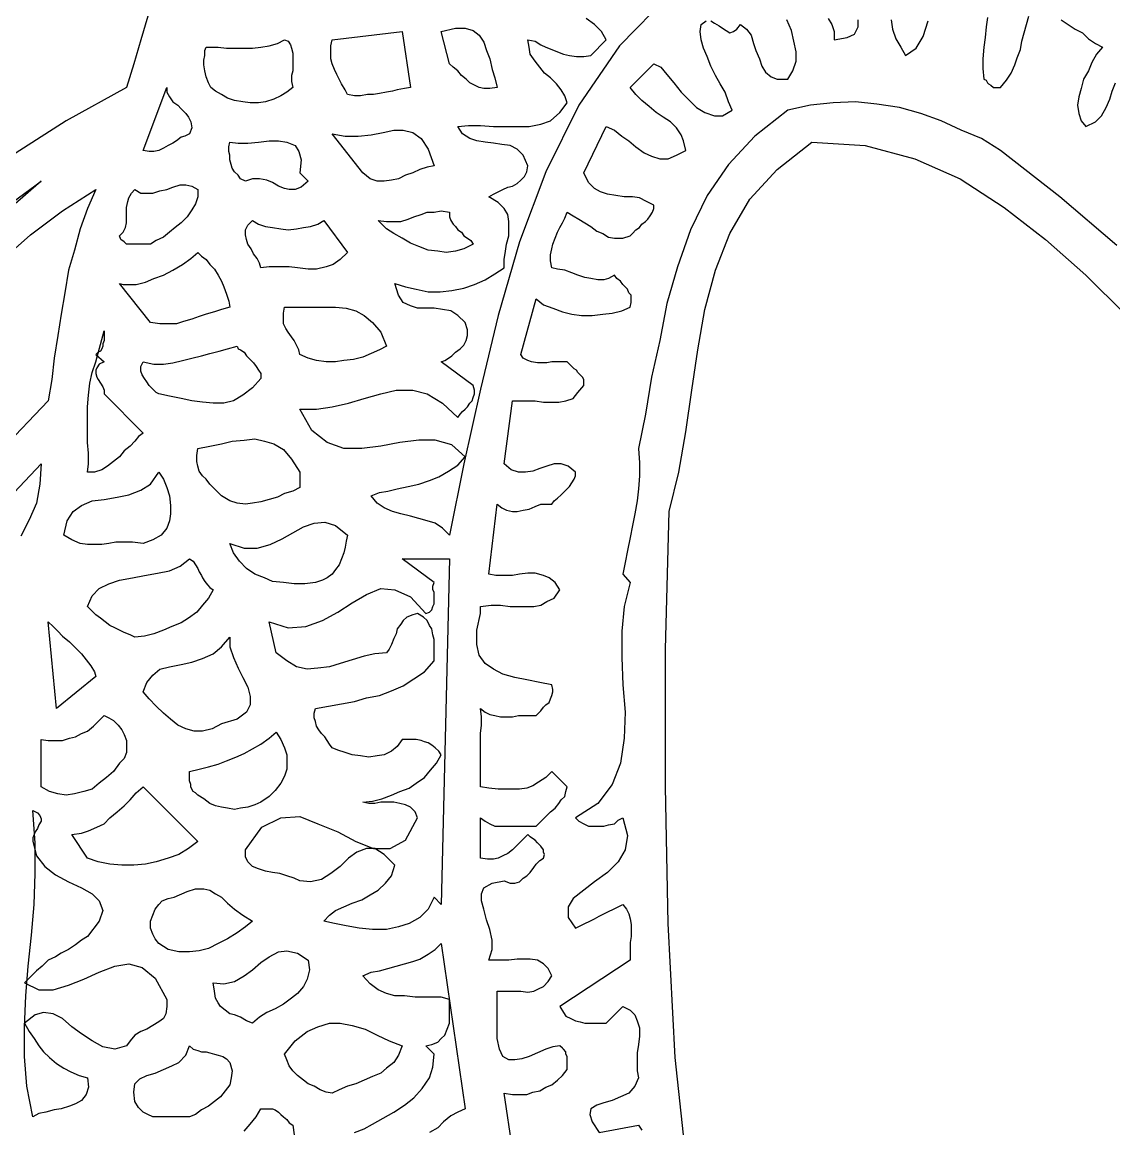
# Model space of a CAD drawing. Extents: x 0.04 to 7.22, y 0.03 to 7.73.
# Drawn here: x 1.421 to 2.341, y 2.877 to 3.809 of the extents above; entities that cross this region are included whole.
import ezdxf

# ---------------------------------------------------------------- set-up
doc = ezdxf.new("R2010")
doc.units = 0
doc.layers.add('1', color=7, linetype='Continuous')

msp = doc.modelspace()

# ---------------------------------------------------------------- linework, layer by layer
at = {"layer": '1'}
for points in [[(1.418, 3.85), (1.44, 3.867), (1.463, 3.883), (1.486, 3.898), (1.509, 3.911), (1.533, 3.924), (1.558, 3.936), (1.582, 3.947), (1.573, 3.928), (1.564, 3.91), (1.556, 3.891), (1.548, 3.872), (1.541, 3.853), (1.534, 3.834), (1.527, 3.814), (1.521, 3.794), (1.515, 3.774), (1.509, 3.754), (1.458, 3.726), (1.408, 3.694)], [(1.966, 3.832), (1.924, 3.789), (1.89, 3.739), (1.862, 3.683), (1.84, 3.624), (1.822, 3.562), (1.807, 3.5), (1.793, 3.437), (1.781, 3.377), (1.775, 3.383), (1.769, 3.387), (1.762, 3.389), (1.755, 3.391), (1.748, 3.393), (1.74, 3.395), (1.733, 3.397), (1.726, 3.4), (1.72, 3.404), (1.715, 3.41), (1.722, 3.413), (1.729, 3.414), (1.737, 3.416), (1.746, 3.418), (1.755, 3.42), (1.764, 3.423), (1.772, 3.426), (1.78, 3.431), (1.788, 3.436), (1.794, 3.443), (1.783, 3.453), (1.769, 3.457), (1.755, 3.457), (1.739, 3.455), (1.723, 3.452), (1.707, 3.45), (1.692, 3.45), (1.678, 3.455), (1.665, 3.465), (1.655, 3.483), (1.669, 3.483), (1.682, 3.485), (1.696, 3.488), (1.709, 3.492), (1.723, 3.496), (1.736, 3.499), (1.75, 3.499), (1.762, 3.496), (1.775, 3.488), (1.788, 3.476), (1.79, 3.479), (1.792, 3.481), (1.794, 3.483), (1.796, 3.485), (1.798, 3.488), (1.8, 3.49), (1.801, 3.493), (1.802, 3.496), (1.802, 3.499), (1.801, 3.503), (1.774, 3.523), (1.777, 3.524), (1.78, 3.526), (1.783, 3.528), (1.786, 3.531), (1.79, 3.534), (1.793, 3.537), (1.795, 3.541), (1.796, 3.545), (1.796, 3.55), (1.794, 3.556), (1.788, 3.562), (1.782, 3.566), (1.775, 3.567), (1.768, 3.568), (1.761, 3.568), (1.754, 3.568), (1.748, 3.57), (1.742, 3.573), (1.738, 3.579), (1.735, 3.589), (1.744, 3.586), (1.753, 3.584), (1.763, 3.582), (1.773, 3.582), (1.783, 3.583), (1.793, 3.585), (1.802, 3.588), (1.811, 3.592), (1.819, 3.597), (1.827, 3.602), (1.827, 3.609), (1.828, 3.616), (1.829, 3.622), (1.831, 3.629), (1.831, 3.635), (1.831, 3.641), (1.83, 3.647), (1.827, 3.652), (1.822, 3.657), (1.814, 3.662), (1.818, 3.664), (1.822, 3.666), (1.826, 3.668), (1.83, 3.67), (1.834, 3.671), (1.838, 3.673), (1.841, 3.676), (1.844, 3.679), (1.846, 3.683), (1.847, 3.688), (1.843, 3.697), (1.838, 3.702), (1.832, 3.705), (1.825, 3.706), (1.818, 3.707), (1.811, 3.708), (1.804, 3.709), (1.798, 3.711), (1.792, 3.715), (1.788, 3.721), (1.797, 3.722), (1.807, 3.722), (1.818, 3.721), (1.828, 3.721), (1.838, 3.721), (1.848, 3.721), (1.858, 3.723), (1.866, 3.726), (1.874, 3.733), (1.88, 3.741), (1.878, 3.747), (1.875, 3.752), (1.871, 3.757), (1.866, 3.762), (1.861, 3.766), (1.857, 3.771), (1.853, 3.776), (1.849, 3.782), (1.848, 3.788), (1.847, 3.794), (1.853, 3.793), (1.858, 3.79), (1.862, 3.788), (1.867, 3.786), (1.872, 3.784), (1.877, 3.782), (1.882, 3.781), (1.888, 3.78), (1.894, 3.78), (1.9, 3.781), (1.913, 3.794), (1.909, 3.801), (1.903, 3.807), (1.896, 3.812)], [(2.1, 3.812), (2.103, 3.807), (2.105, 3.801), (2.105, 3.794), (2.116, 3.796), (2.122, 3.799), (2.125, 3.805), (2.125, 3.811)], [(2.234, 3.813), (2.233, 3.805), (2.232, 3.796), (2.231, 3.788), (2.23, 3.778), (2.23, 3.77), (2.231, 3.761), (2.233, 3.76), (2.234, 3.758), (2.235, 3.757), (2.237, 3.756), (2.239, 3.754), (2.24, 3.754), (2.242, 3.754), (2.245, 3.754), (2.25, 3.76), (2.254, 3.766), (2.257, 3.773), (2.259, 3.779), (2.262, 3.786), (2.263, 3.793), (2.265, 3.8), (2.267, 3.807), (2.269, 3.814)], [(1.821, 3.754), (1.815, 3.753), (1.81, 3.753), (1.806, 3.754), (1.802, 3.756), (1.798, 3.758), (1.795, 3.761), (1.791, 3.764), (1.788, 3.768), (1.784, 3.771), (1.781, 3.774), (1.774, 3.801), (1.786, 3.804), (1.794, 3.804), (1.801, 3.802), (1.806, 3.798), (1.81, 3.792), (1.812, 3.785), (1.815, 3.778), (1.817, 3.769), (1.819, 3.762), (1.821, 3.754)], [(1.834, 2.86), (1.827, 2.907), (1.834, 2.906), (1.84, 2.906), (1.846, 2.906), (1.851, 2.908), (1.857, 2.909), (1.862, 2.912), (1.867, 2.914), (1.872, 2.918), (1.876, 2.922), (1.88, 2.927), (1.88, 2.93), (1.88, 2.932), (1.88, 2.935), (1.88, 2.938), (1.879, 2.94), (1.879, 2.942), (1.877, 2.944), (1.876, 2.945), (1.874, 2.947), (1.868, 2.946), (1.862, 2.944), (1.855, 2.941), (1.848, 2.938), (1.842, 2.936), (1.836, 2.935), (1.831, 2.935), (1.826, 2.938), (1.823, 2.944), (1.821, 2.953), (1.821, 2.993), (1.826, 2.993), (1.831, 2.993), (1.836, 2.993), (1.841, 2.993), (1.847, 2.992), (1.852, 2.993), (1.856, 2.995), (1.86, 2.997), (1.864, 3.001), (1.867, 3.006), (1.864, 3.012), (1.86, 3.016), (1.855, 3.019), (1.849, 3.02), (1.844, 3.02), (1.838, 3.02), (1.831, 3.019), (1.826, 3.019), (1.819, 3.019), (1.814, 3.019), (1.817, 3.028), (1.817, 3.036), (1.815, 3.045), (1.812, 3.053), (1.81, 3.062), (1.808, 3.069), (1.808, 3.075), (1.81, 3.08), (1.817, 3.084), (1.827, 3.086), (1.832, 3.084), (1.836, 3.084), (1.84, 3.085), (1.843, 3.088), (1.846, 3.09), (1.849, 3.093), (1.852, 3.097), (1.854, 3.1), (1.857, 3.103), (1.86, 3.105), (1.861, 3.108), (1.86, 3.11), (1.86, 3.112), (1.858, 3.115), (1.856, 3.117), (1.855, 3.118), (1.853, 3.12), (1.85, 3.122), (1.849, 3.123), (1.847, 3.125), (1.844, 3.122), (1.841, 3.119), (1.837, 3.115), (1.834, 3.112), (1.83, 3.109), (1.826, 3.107), (1.822, 3.105), (1.818, 3.104), (1.813, 3.104), (1.807, 3.105), (1.807, 3.139), (1.811, 3.136), (1.815, 3.134), (1.819, 3.132), (1.824, 3.132), (1.829, 3.132), (1.834, 3.132), (1.839, 3.132), (1.844, 3.132), (1.849, 3.132), (1.854, 3.132), (1.857, 3.135), (1.86, 3.138), (1.863, 3.141), (1.866, 3.144), (1.87, 3.147), (1.873, 3.151), (1.875, 3.154), (1.878, 3.157), (1.879, 3.161), (1.88, 3.165), (1.867, 3.178), (1.862, 3.173), (1.856, 3.169), (1.851, 3.166), (1.846, 3.164), (1.84, 3.163), (1.834, 3.163), (1.828, 3.163), (1.822, 3.163), (1.814, 3.164), (1.807, 3.165), (1.807, 3.17), (1.807, 3.176), (1.807, 3.182), (1.807, 3.188), (1.807, 3.195), (1.807, 3.203), (1.807, 3.21), (1.808, 3.217), (1.808, 3.224), (1.807, 3.231), (1.811, 3.228), (1.815, 3.226), (1.819, 3.225), (1.824, 3.224), (1.829, 3.224), (1.834, 3.224), (1.839, 3.225), (1.844, 3.225), (1.849, 3.225), (1.854, 3.225), (1.856, 3.227), (1.858, 3.229), (1.86, 3.232), (1.862, 3.234), (1.865, 3.236), (1.866, 3.239), (1.867, 3.242), (1.868, 3.245), (1.868, 3.247), (1.867, 3.251), (1.857, 3.253), (1.846, 3.255), (1.836, 3.257), (1.826, 3.26), (1.818, 3.264), (1.811, 3.269), (1.806, 3.276), (1.804, 3.285), (1.804, 3.297), (1.807, 3.311), (1.807, 3.317), (1.816, 3.318), (1.824, 3.318), (1.832, 3.317), (1.839, 3.317), (1.846, 3.317), (1.852, 3.317), (1.858, 3.318), (1.863, 3.321), (1.869, 3.324), (1.874, 3.331), (1.87, 3.337), (1.865, 3.341), (1.86, 3.343), (1.853, 3.345), (1.847, 3.345), (1.84, 3.344), (1.834, 3.343), (1.827, 3.343), (1.82, 3.343), (1.814, 3.344), (1.821, 3.403), (1.825, 3.4), (1.829, 3.398), (1.834, 3.397), (1.838, 3.397), (1.843, 3.398), (1.848, 3.399), (1.853, 3.401), (1.858, 3.403), (1.862, 3.403), (1.867, 3.403), (1.869, 3.406), (1.872, 3.408), (1.875, 3.411), (1.877, 3.413), (1.879, 3.415), (1.882, 3.418), (1.884, 3.421), (1.886, 3.424), (1.887, 3.427), (1.887, 3.43), (1.881, 3.435), (1.875, 3.437), (1.869, 3.437), (1.863, 3.435), (1.857, 3.433), (1.851, 3.431), (1.845, 3.43), (1.839, 3.43), (1.833, 3.432), (1.827, 3.437), (1.834, 3.49), (1.84, 3.49), (1.847, 3.49), (1.853, 3.49), (1.86, 3.489), (1.867, 3.489), (1.873, 3.489), (1.879, 3.49), (1.885, 3.492), (1.889, 3.497), (1.894, 3.503), (1.894, 3.506), (1.894, 3.508), (1.893, 3.51), (1.891, 3.512), (1.889, 3.514), (1.888, 3.516), (1.886, 3.517), (1.884, 3.519), (1.882, 3.521), (1.88, 3.523), (1.876, 3.523), (1.872, 3.523), (1.867, 3.523), (1.863, 3.522), (1.859, 3.522), (1.855, 3.522), (1.85, 3.523), (1.847, 3.524), (1.843, 3.526), (1.841, 3.529), (1.854, 3.576), (1.86, 3.571), (1.868, 3.568), (1.876, 3.565), (1.884, 3.563), (1.892, 3.562), (1.901, 3.562), (1.91, 3.563), (1.918, 3.564), (1.926, 3.566), (1.933, 3.569), (1.934, 3.573), (1.934, 3.576), (1.934, 3.579), (1.932, 3.581), (1.931, 3.584), (1.929, 3.586), (1.927, 3.588), (1.925, 3.591), (1.922, 3.593), (1.92, 3.596), (1.915, 3.593), (1.911, 3.592), (1.906, 3.592), (1.9, 3.593), (1.895, 3.594), (1.889, 3.596), (1.884, 3.598), (1.878, 3.6), (1.872, 3.601), (1.867, 3.602), (1.866, 3.608), (1.866, 3.613), (1.867, 3.618), (1.868, 3.622), (1.87, 3.627), (1.872, 3.632), (1.874, 3.636), (1.876, 3.64), (1.878, 3.644), (1.88, 3.649), (1.885, 3.646), (1.89, 3.643), (1.895, 3.64), (1.9, 3.637), (1.905, 3.633), (1.91, 3.631), (1.915, 3.628), (1.92, 3.627), (1.927, 3.627), (1.933, 3.629), (1.935, 3.631), (1.938, 3.634), (1.941, 3.636), (1.943, 3.639), (1.946, 3.641), (1.948, 3.643), (1.95, 3.646), (1.952, 3.649), (1.953, 3.652), (1.953, 3.655), (1.947, 3.658), (1.941, 3.661), (1.935, 3.662), (1.928, 3.662), (1.921, 3.663), (1.914, 3.664), (1.908, 3.666), (1.903, 3.669), (1.898, 3.674), (1.894, 3.682), (1.913, 3.721), (1.92, 3.718), (1.926, 3.713), (1.932, 3.709), (1.938, 3.704), (1.945, 3.699), (1.951, 3.696), (1.958, 3.694), (1.965, 3.694), (1.972, 3.697), (1.98, 3.701), (1.978, 3.709), (1.976, 3.714), (1.972, 3.72), (1.967, 3.725), (1.961, 3.729), (1.955, 3.733), (1.949, 3.738), (1.943, 3.743), (1.938, 3.748), (1.933, 3.754), (1.953, 3.774), (1.959, 3.771), (1.964, 3.765), (1.97, 3.758), (1.976, 3.75), (1.983, 3.743), (1.989, 3.737), (1.996, 3.733), (2.004, 3.73), (2.011, 3.73), (2.019, 3.735), (2.016, 3.742), (2.013, 3.75), (2.009, 3.757), (2.005, 3.764), (2.001, 3.772), (1.998, 3.78), (1.995, 3.787), (1.993, 3.794), (1.992, 3.801), (1.993, 3.807), (1.997, 3.81)], [(2.001, 3.81), (2.004, 3.808), (2.008, 3.806), (2.011, 3.804), (2.014, 3.802), (2.017, 3.8), (2.02, 3.801), (2.023, 3.803), (2.026, 3.807), (2.031, 3.803), (2.035, 3.798), (2.037, 3.791), (2.039, 3.785), (2.042, 3.778), (2.044, 3.772), (2.047, 3.767), (2.052, 3.763), (2.057, 3.761), (2.066, 3.761), (2.07, 3.768), (2.073, 3.776), (2.073, 3.784), (2.071, 3.793), (2.069, 3.802), (2.065, 3.811)], [(2.153, 3.811), (2.154, 3.803), (2.157, 3.795), (2.161, 3.788), (2.165, 3.781), (2.174, 3.787), (2.18, 3.797), (2.184, 3.81)], [(2.296, 3.811), (2.302, 3.807), (2.308, 3.803), (2.314, 3.8), (2.319, 3.795), (2.325, 3.791), (2.331, 3.788), (2.326, 3.782), (2.322, 3.775), (2.319, 3.768), (2.315, 3.761), (2.313, 3.753), (2.311, 3.746), (2.31, 3.739), (2.311, 3.732), (2.313, 3.726), (2.317, 3.721), (2.325, 3.725), (2.33, 3.73), (2.334, 3.737), (2.337, 3.744), (2.339, 3.751), (2.342, 3.758)], [(1.649, 3.754), (1.644, 3.75), (1.639, 3.747), (1.633, 3.744), (1.626, 3.742), (1.62, 3.741), (1.613, 3.741), (1.607, 3.742), (1.6, 3.743), (1.594, 3.745), (1.589, 3.748), (1.584, 3.751), (1.58, 3.754), (1.578, 3.758), (1.576, 3.763), (1.575, 3.768), (1.574, 3.773), (1.574, 3.777), (1.575, 3.781), (1.575, 3.785), (1.576, 3.788), (1.581, 3.788), (1.586, 3.788), (1.593, 3.787), (1.6, 3.787), (1.608, 3.787), (1.615, 3.787), (1.622, 3.788), (1.629, 3.789), (1.636, 3.791), (1.642, 3.794), (1.645, 3.793), (1.647, 3.79), (1.648, 3.787), (1.649, 3.783), (1.649, 3.778), (1.649, 3.773), (1.649, 3.768), (1.648, 3.764), (1.648, 3.759), (1.649, 3.754)], [(1.748, 3.754), (1.743, 3.753), (1.737, 3.752), (1.733, 3.751), (1.728, 3.75), (1.722, 3.749), (1.717, 3.748), (1.712, 3.748), (1.706, 3.747), (1.701, 3.747), (1.695, 3.748), (1.693, 3.752), (1.69, 3.757), (1.688, 3.761), (1.686, 3.765), (1.684, 3.769), (1.682, 3.774), (1.681, 3.778), (1.681, 3.783), (1.681, 3.789), (1.682, 3.794), (1.741, 3.801), (1.748, 3.754)], [(1.562, 3.715), (1.558, 3.713), (1.555, 3.712), (1.551, 3.709), (1.548, 3.707), (1.544, 3.705), (1.54, 3.703), (1.536, 3.701), (1.532, 3.7), (1.528, 3.7), (1.523, 3.701), (1.543, 3.754), (1.543, 3.75), (1.545, 3.746), (1.548, 3.742), (1.552, 3.739), (1.555, 3.736), (1.559, 3.732), (1.561, 3.729), (1.563, 3.725), (1.564, 3.72), (1.562, 3.715)], [(2.343, 3.621), (2.295, 3.662), (2.245, 3.701), (2.229, 3.711), (2.212, 3.718), (2.195, 3.726), (2.178, 3.732), (2.16, 3.737), (2.141, 3.74), (2.123, 3.742), (2.104, 3.741), (2.085, 3.739), (2.066, 3.735), (2.038, 3.713), (2.016, 3.689), (1.998, 3.663), (1.984, 3.634), (1.973, 3.603), (1.964, 3.572), (1.958, 3.541), (1.951, 3.51), (1.946, 3.479), (1.94, 3.45), (1.941, 3.438), (1.941, 3.427), (1.94, 3.416), (1.939, 3.406), (1.937, 3.395), (1.935, 3.385), (1.933, 3.375), (1.931, 3.364), (1.929, 3.354), (1.927, 3.344), (1.933, 3.337), (1.928, 3.317), (1.926, 3.296), (1.926, 3.274), (1.927, 3.251), (1.929, 3.228), (1.928, 3.206), (1.925, 3.185), (1.918, 3.167), (1.906, 3.151), (1.887, 3.139), (1.89, 3.136), (1.894, 3.134), (1.898, 3.132), (1.902, 3.132), (1.907, 3.132), (1.911, 3.132), (1.915, 3.133), (1.92, 3.134), (1.923, 3.137), (1.927, 3.139), (1.931, 3.124), (1.929, 3.112), (1.923, 3.102), (1.914, 3.093), (1.903, 3.085), (1.894, 3.078), (1.885, 3.071), (1.881, 3.064), (1.881, 3.055), (1.887, 3.046), (1.891, 3.048), (1.895, 3.05), (1.899, 3.052), (1.903, 3.054), (1.907, 3.056), (1.911, 3.058), (1.915, 3.06), (1.919, 3.062), (1.923, 3.064), (1.927, 3.066), (1.93, 3.062), (1.932, 3.058), (1.933, 3.054), (1.934, 3.049), (1.934, 3.044), (1.934, 3.039), (1.933, 3.034), (1.933, 3.029), (1.933, 3.024), (1.933, 3.019), (1.874, 2.98), (1.877, 2.975), (1.879, 2.972), (1.883, 2.97), (1.887, 2.968), (1.891, 2.967), (1.895, 2.966), (1.9, 2.966), (1.904, 2.966), (1.909, 2.966), (1.913, 2.966), (1.927, 2.98), (1.933, 2.977), (1.937, 2.973), (1.939, 2.968), (1.941, 2.962), (1.941, 2.955), (1.94, 2.948), (1.939, 2.941), (1.939, 2.933), (1.939, 2.926), (1.94, 2.92), (1.937, 2.913), (1.932, 2.907), (1.925, 2.904), (1.918, 2.901), (1.911, 2.899), (1.905, 2.897), (1.9, 2.894), (1.899, 2.889), (1.901, 2.883), (1.907, 2.874), (1.94, 2.88), (1.943, 2.876)], [(1.768, 3.688), (1.762, 3.687), (1.756, 3.685), (1.75, 3.682), (1.744, 3.68), (1.738, 3.677), (1.732, 3.676), (1.726, 3.675), (1.72, 3.675), (1.714, 3.677), (1.708, 3.682), (1.682, 3.715), (1.693, 3.713), (1.704, 3.713), (1.715, 3.714), (1.725, 3.716), (1.734, 3.718), (1.742, 3.718), (1.75, 3.716), (1.757, 3.711), (1.763, 3.702), (1.768, 3.688)], [(1.655, 3.682), (1.662, 3.675), (1.656, 3.67), (1.651, 3.668), (1.646, 3.668), (1.642, 3.669), (1.637, 3.671), (1.632, 3.674), (1.627, 3.676), (1.621, 3.677), (1.615, 3.677), (1.609, 3.675), (1.605, 3.677), (1.603, 3.68), (1.6, 3.683), (1.598, 3.686), (1.597, 3.689), (1.596, 3.693), (1.596, 3.697), (1.595, 3.7), (1.595, 3.704), (1.596, 3.708), (1.603, 3.707), (1.611, 3.707), (1.62, 3.708), (1.629, 3.709), (1.637, 3.709), (1.644, 3.708), (1.651, 3.705), (1.654, 3.7), (1.656, 3.693), (1.655, 3.682)], [(1.983, 2.825), (1.971, 2.937), (1.965, 3.05), (1.963, 3.165), (1.963, 3.281), (1.966, 3.397), (1.974, 3.43), (1.98, 3.464), (1.985, 3.499), (1.99, 3.533), (1.996, 3.567), (2.005, 3.6), (2.017, 3.631), (2.034, 3.66), (2.057, 3.685), (2.086, 3.708), (2.131, 3.705), (2.173, 3.694), (2.211, 3.677), (2.248, 3.653), (2.283, 3.626), (2.317, 3.596), (2.35, 3.563)], [(1.403, 3.65), (1.437, 3.675), (1.413, 3.654)], [(1.402, 3.607), (1.428, 3.63), (1.455, 3.65), (1.483, 3.668), (1.476, 3.652), (1.47, 3.635), (1.465, 3.617), (1.46, 3.6), (1.457, 3.581), (1.454, 3.563), (1.451, 3.545), (1.448, 3.526), (1.446, 3.508), (1.443, 3.49), (1.404, 3.449)], [(1.569, 3.668), (1.569, 3.662), (1.567, 3.656), (1.564, 3.651), (1.56, 3.645), (1.555, 3.64), (1.55, 3.636), (1.545, 3.632), (1.54, 3.628), (1.534, 3.625), (1.529, 3.622), (1.526, 3.622), (1.524, 3.622), (1.521, 3.622), (1.518, 3.622), (1.514, 3.622), (1.512, 3.622), (1.509, 3.622), (1.507, 3.624), (1.504, 3.626), (1.503, 3.629), (1.506, 3.632), (1.508, 3.636), (1.509, 3.64), (1.509, 3.644), (1.509, 3.649), (1.509, 3.653), (1.51, 3.658), (1.511, 3.661), (1.513, 3.665), (1.516, 3.668), (1.521, 3.665), (1.526, 3.665), (1.531, 3.665), (1.537, 3.667), (1.543, 3.668), (1.548, 3.67), (1.554, 3.672), (1.559, 3.672), (1.564, 3.671), (1.569, 3.668)], [(1.781, 3.649), (1.781, 3.645), (1.782, 3.642), (1.784, 3.639), (1.786, 3.637), (1.788, 3.634), (1.791, 3.632), (1.793, 3.629), (1.796, 3.627), (1.799, 3.625), (1.801, 3.622), (1.793, 3.618), (1.786, 3.616), (1.778, 3.615), (1.771, 3.616), (1.763, 3.617), (1.755, 3.62), (1.748, 3.623), (1.741, 3.627), (1.734, 3.631), (1.728, 3.635), (1.721, 3.642), (1.728, 3.641), (1.734, 3.641), (1.74, 3.641), (1.746, 3.643), (1.751, 3.645), (1.757, 3.647), (1.762, 3.649), (1.768, 3.649), (1.774, 3.65), (1.781, 3.649)], [(1.675, 3.642), (1.695, 3.615), (1.689, 3.609), (1.683, 3.605), (1.677, 3.603), (1.669, 3.601), (1.662, 3.601), (1.653, 3.602), (1.646, 3.603), (1.637, 3.603), (1.629, 3.603), (1.622, 3.602), (1.621, 3.606), (1.619, 3.61), (1.616, 3.614), (1.614, 3.618), (1.611, 3.622), (1.61, 3.626), (1.609, 3.63), (1.609, 3.634), (1.611, 3.638), (1.615, 3.642), (1.62, 3.639), (1.626, 3.637), (1.632, 3.636), (1.639, 3.635), (1.645, 3.634), (1.652, 3.635), (1.658, 3.636), (1.664, 3.637), (1.67, 3.639), (1.675, 3.642)], [(1.596, 3.569), (1.589, 3.567), (1.583, 3.565), (1.576, 3.563), (1.57, 3.561), (1.564, 3.559), (1.557, 3.557), (1.551, 3.555), (1.544, 3.555), (1.537, 3.555), (1.529, 3.556), (1.503, 3.589), (1.506, 3.588), (1.511, 3.588), (1.517, 3.588), (1.525, 3.59), (1.532, 3.593), (1.54, 3.596), (1.548, 3.6), (1.556, 3.605), (1.563, 3.61), (1.569, 3.615), (1.572, 3.612), (1.576, 3.609), (1.579, 3.605), (1.583, 3.601), (1.586, 3.596), (1.589, 3.591), (1.591, 3.586), (1.593, 3.58), (1.595, 3.574), (1.596, 3.569)], [(1.728, 3.536), (1.722, 3.533), (1.715, 3.53), (1.708, 3.527), (1.7, 3.525), (1.692, 3.524), (1.685, 3.523), (1.677, 3.523), (1.669, 3.524), (1.662, 3.526), (1.655, 3.529), (1.654, 3.533), (1.652, 3.537), (1.65, 3.541), (1.648, 3.544), (1.645, 3.548), (1.643, 3.551), (1.641, 3.555), (1.641, 3.56), (1.641, 3.564), (1.642, 3.569), (1.653, 3.569), (1.665, 3.569), (1.675, 3.569), (1.685, 3.569), (1.694, 3.568), (1.702, 3.566), (1.709, 3.562), (1.716, 3.556), (1.723, 3.548), (1.728, 3.536)], [(1.483, 3.529), (1.49, 3.523), (1.486, 3.521), (1.484, 3.518), (1.483, 3.516), (1.483, 3.513), (1.484, 3.51), (1.485, 3.508), (1.487, 3.505), (1.489, 3.502), (1.49, 3.499), (1.49, 3.496), (1.523, 3.463), (1.519, 3.46), (1.516, 3.456), (1.512, 3.452), (1.507, 3.448), (1.503, 3.443), (1.498, 3.439), (1.493, 3.435), (1.488, 3.432), (1.482, 3.43), (1.476, 3.43), (1.477, 3.437), (1.477, 3.446), (1.476, 3.455), (1.476, 3.465), (1.476, 3.475), (1.476, 3.485), (1.477, 3.495), (1.478, 3.505), (1.48, 3.514), (1.483, 3.523), (1.49, 3.549), (1.49, 3.546), (1.49, 3.543), (1.49, 3.541), (1.489, 3.538), (1.489, 3.536), (1.488, 3.534), (1.487, 3.532), (1.485, 3.531), (1.483, 3.529)], [(1.622, 3.509), (1.615, 3.501), (1.607, 3.495), (1.599, 3.49), (1.591, 3.488), (1.582, 3.488), (1.573, 3.489), (1.564, 3.49), (1.555, 3.492), (1.545, 3.494), (1.536, 3.496), (1.534, 3.497), (1.532, 3.499), (1.53, 3.501), (1.528, 3.503), (1.526, 3.506), (1.524, 3.509), (1.522, 3.512), (1.521, 3.515), (1.521, 3.519), (1.523, 3.523), (1.532, 3.521), (1.54, 3.521), (1.548, 3.522), (1.556, 3.524), (1.564, 3.526), (1.572, 3.528), (1.579, 3.53), (1.587, 3.532), (1.594, 3.534), (1.602, 3.536), (1.603, 3.534), (1.605, 3.533), (1.608, 3.531), (1.61, 3.528), (1.613, 3.525), (1.616, 3.522), (1.618, 3.519), (1.62, 3.516), (1.622, 3.513), (1.622, 3.509)], [(1.655, 3.417), (1.649, 3.414), (1.642, 3.412), (1.636, 3.409), (1.629, 3.407), (1.622, 3.405), (1.615, 3.404), (1.609, 3.403), (1.602, 3.404), (1.596, 3.406), (1.589, 3.41), (1.586, 3.413), (1.582, 3.417), (1.579, 3.42), (1.576, 3.424), (1.573, 3.427), (1.57, 3.431), (1.569, 3.435), (1.568, 3.439), (1.568, 3.444), (1.569, 3.45), (1.579, 3.452), (1.589, 3.454), (1.598, 3.456), (1.608, 3.457), (1.617, 3.458), (1.625, 3.456), (1.633, 3.454), (1.641, 3.449), (1.648, 3.441), (1.655, 3.43), (1.655, 3.417)], [(1.405, 3.403), (1.437, 3.437), (1.436, 3.42), (1.433, 3.404), (1.427, 3.39), (1.42, 3.376)], [(1.523, 3.37), (1.514, 3.371), (1.507, 3.371), (1.5, 3.371), (1.494, 3.37), (1.488, 3.369), (1.482, 3.369), (1.476, 3.369), (1.47, 3.37), (1.463, 3.373), (1.456, 3.377), (1.459, 3.389), (1.464, 3.397), (1.471, 3.402), (1.48, 3.406), (1.49, 3.407), (1.501, 3.409), (1.511, 3.411), (1.521, 3.415), (1.529, 3.42), (1.536, 3.43), (1.54, 3.424), (1.543, 3.417), (1.545, 3.41), (1.546, 3.402), (1.546, 3.395), (1.545, 3.389), (1.543, 3.383), (1.538, 3.377), (1.531, 3.373), (1.523, 3.37)], [(1.695, 3.377), (1.694, 3.372), (1.693, 3.367), (1.692, 3.362), (1.69, 3.357), (1.688, 3.352), (1.685, 3.348), (1.682, 3.344), (1.678, 3.341), (1.674, 3.339), (1.668, 3.337), (1.659, 3.336), (1.65, 3.336), (1.641, 3.337), (1.632, 3.338), (1.625, 3.341), (1.617, 3.344), (1.61, 3.349), (1.604, 3.355), (1.599, 3.362), (1.596, 3.37), (1.608, 3.366), (1.619, 3.366), (1.63, 3.369), (1.64, 3.374), (1.649, 3.379), (1.658, 3.384), (1.667, 3.387), (1.676, 3.388), (1.685, 3.385), (1.695, 3.377)], [(1.582, 3.331), (1.578, 3.324), (1.573, 3.318), (1.568, 3.312), (1.561, 3.307), (1.555, 3.303), (1.547, 3.3), (1.54, 3.297), (1.532, 3.294), (1.524, 3.292), (1.516, 3.291), (1.512, 3.293), (1.507, 3.295), (1.503, 3.297), (1.499, 3.299), (1.495, 3.301), (1.491, 3.304), (1.487, 3.307), (1.483, 3.31), (1.48, 3.313), (1.476, 3.317), (1.48, 3.326), (1.486, 3.332), (1.494, 3.336), (1.503, 3.339), (1.514, 3.341), (1.524, 3.343), (1.535, 3.345), (1.545, 3.347), (1.554, 3.351), (1.562, 3.357), (1.565, 3.355), (1.567, 3.352), (1.569, 3.349), (1.57, 3.346), (1.572, 3.343), (1.573, 3.341), (1.575, 3.338), (1.577, 3.335), (1.579, 3.333), (1.582, 3.331)], [(1.774, 3.066), (1.768, 3.072), (1.763, 3.062), (1.756, 3.055), (1.747, 3.05), (1.738, 3.047), (1.728, 3.045), (1.716, 3.045), (1.705, 3.046), (1.694, 3.048), (1.684, 3.05), (1.675, 3.052), (1.68, 3.057), (1.685, 3.061), (1.692, 3.064), (1.699, 3.067), (1.707, 3.07), (1.714, 3.074), (1.721, 3.078), (1.727, 3.084), (1.732, 3.09), (1.735, 3.099), (1.726, 3.108), (1.718, 3.113), (1.711, 3.113), (1.703, 3.11), (1.696, 3.105), (1.689, 3.098), (1.681, 3.092), (1.673, 3.087), (1.664, 3.085), (1.655, 3.086), (1.65, 3.088), (1.644, 3.09), (1.638, 3.092), (1.632, 3.093), (1.626, 3.094), (1.62, 3.096), (1.615, 3.098), (1.611, 3.102), (1.609, 3.106), (1.609, 3.112), (1.623, 3.131), (1.639, 3.139), (1.655, 3.14), (1.67, 3.134), (1.687, 3.127), (1.702, 3.119), (1.717, 3.113), (1.731, 3.113), (1.744, 3.12), (1.754, 3.139), (1.752, 3.144), (1.748, 3.148), (1.744, 3.15), (1.739, 3.151), (1.734, 3.152), (1.729, 3.152), (1.723, 3.152), (1.718, 3.151), (1.713, 3.151), (1.708, 3.152), (1.716, 3.153), (1.724, 3.155), (1.732, 3.158), (1.739, 3.161), (1.747, 3.164), (1.753, 3.168), (1.76, 3.173), (1.765, 3.179), (1.77, 3.185), (1.774, 3.192), (1.772, 3.195), (1.769, 3.198), (1.766, 3.2), (1.763, 3.202), (1.76, 3.203), (1.757, 3.204), (1.753, 3.205), (1.749, 3.205), (1.745, 3.205), (1.741, 3.205), (1.737, 3.199), (1.732, 3.195), (1.726, 3.192), (1.72, 3.191), (1.713, 3.19), (1.706, 3.191), (1.699, 3.192), (1.693, 3.194), (1.687, 3.196), (1.682, 3.198), (1.68, 3.201), (1.678, 3.204), (1.676, 3.207), (1.673, 3.21), (1.671, 3.213), (1.669, 3.216), (1.668, 3.22), (1.667, 3.223), (1.667, 3.227), (1.668, 3.231), (1.679, 3.233), (1.69, 3.235), (1.701, 3.237), (1.711, 3.24), (1.722, 3.242), (1.732, 3.246), (1.742, 3.25), (1.751, 3.256), (1.76, 3.262), (1.768, 3.271), (1.768, 3.276), (1.768, 3.28), (1.768, 3.285), (1.768, 3.289), (1.767, 3.293), (1.766, 3.298), (1.764, 3.301), (1.762, 3.305), (1.759, 3.308), (1.754, 3.311), (1.75, 3.31), (1.745, 3.308), (1.742, 3.305), (1.74, 3.302), (1.737, 3.298), (1.736, 3.294), (1.734, 3.29), (1.732, 3.285), (1.73, 3.281), (1.728, 3.278), (1.718, 3.277), (1.709, 3.275), (1.699, 3.272), (1.689, 3.269), (1.68, 3.266), (1.67, 3.265), (1.661, 3.264), (1.652, 3.266), (1.644, 3.271), (1.635, 3.278), (1.629, 3.304), (1.645, 3.299), (1.66, 3.3), (1.674, 3.305), (1.687, 3.312), (1.699, 3.32), (1.711, 3.327), (1.723, 3.332), (1.735, 3.331), (1.748, 3.325), (1.761, 3.311), (1.764, 3.312), (1.766, 3.314), (1.767, 3.317), (1.768, 3.319), (1.768, 3.322), (1.768, 3.326), (1.768, 3.329), (1.767, 3.331), (1.767, 3.334), (1.768, 3.337), (1.741, 3.357), (1.781, 3.357), (1.774, 3.066)], [(1.483, 3.258), (1.45, 3.231), (1.443, 3.304), (1.447, 3.3), (1.451, 3.296), (1.455, 3.292), (1.461, 3.287), (1.466, 3.282), (1.471, 3.277), (1.475, 3.272), (1.479, 3.267), (1.482, 3.262), (1.483, 3.258)], [(1.589, 3.218), (1.581, 3.214), (1.573, 3.212), (1.566, 3.212), (1.559, 3.214), (1.552, 3.217), (1.546, 3.222), (1.54, 3.227), (1.534, 3.233), (1.528, 3.239), (1.523, 3.245), (1.526, 3.253), (1.531, 3.259), (1.537, 3.264), (1.545, 3.266), (1.555, 3.268), (1.564, 3.27), (1.573, 3.273), (1.582, 3.277), (1.589, 3.283), (1.596, 3.291), (1.596, 3.283), (1.599, 3.274), (1.603, 3.265), (1.607, 3.257), (1.611, 3.249), (1.613, 3.241), (1.613, 3.234), (1.61, 3.228), (1.602, 3.222), (1.589, 3.218)], [(1.503, 3.185), (1.498, 3.178), (1.492, 3.173), (1.486, 3.168), (1.48, 3.163), (1.473, 3.161), (1.465, 3.159), (1.458, 3.158), (1.451, 3.159), (1.444, 3.161), (1.437, 3.165), (1.437, 3.205), (1.443, 3.204), (1.449, 3.204), (1.455, 3.204), (1.461, 3.206), (1.466, 3.207), (1.471, 3.21), (1.476, 3.212), (1.481, 3.216), (1.485, 3.22), (1.49, 3.225), (1.494, 3.223), (1.498, 3.221), (1.502, 3.217), (1.505, 3.213), (1.507, 3.209), (1.509, 3.204), (1.509, 3.199), (1.509, 3.194), (1.507, 3.189), (1.503, 3.185)], [(1.622, 3.152), (1.617, 3.15), (1.611, 3.148), (1.605, 3.147), (1.6, 3.146), (1.594, 3.147), (1.589, 3.148), (1.584, 3.149), (1.579, 3.151), (1.574, 3.155), (1.569, 3.158), (1.567, 3.16), (1.565, 3.161), (1.564, 3.163), (1.563, 3.165), (1.563, 3.167), (1.562, 3.17), (1.562, 3.173), (1.562, 3.175), (1.562, 3.178), (1.57, 3.18), (1.578, 3.182), (1.586, 3.184), (1.593, 3.187), (1.601, 3.19), (1.608, 3.193), (1.615, 3.197), (1.622, 3.201), (1.629, 3.206), (1.635, 3.211), (1.639, 3.205), (1.642, 3.198), (1.644, 3.192), (1.644, 3.185), (1.644, 3.18), (1.642, 3.174), (1.639, 3.168), (1.634, 3.162), (1.629, 3.157), (1.622, 3.152)], [(1.569, 3.119), (1.561, 3.113), (1.553, 3.108), (1.544, 3.105), (1.534, 3.102), (1.525, 3.1), (1.515, 3.099), (1.505, 3.099), (1.495, 3.1), (1.485, 3.102), (1.476, 3.105), (1.463, 3.125), (1.471, 3.126), (1.477, 3.128), (1.484, 3.131), (1.49, 3.134), (1.495, 3.139), (1.501, 3.144), (1.507, 3.149), (1.512, 3.154), (1.517, 3.16), (1.523, 3.165), (1.569, 3.119)], [(1.43, 3.119), (1.433, 3.107), (1.44, 3.098), (1.449, 3.091), (1.46, 3.085), (1.471, 3.08), (1.48, 3.075), (1.486, 3.069), (1.489, 3.061), (1.486, 3.052), (1.476, 3.039), (1.471, 3.036), (1.466, 3.032), (1.46, 3.028), (1.454, 3.025), (1.449, 3.022), (1.443, 3.019), (1.438, 3.014), (1.433, 3.01), (1.428, 3.005), (1.423, 3), (1.435, 2.994), (1.447, 2.994), (1.46, 2.998), (1.473, 3.003), (1.486, 3.009), (1.499, 3.014), (1.511, 3.016), (1.522, 3.013), (1.533, 3.004), (1.543, 2.986), (1.543, 2.98), (1.542, 2.974), (1.54, 2.97), (1.536, 2.967), (1.531, 2.964), (1.526, 2.961), (1.521, 2.959), (1.516, 2.956), (1.512, 2.951), (1.509, 2.947), (1.499, 2.944), (1.489, 2.946), (1.48, 2.951), (1.471, 2.957), (1.463, 2.963), (1.455, 2.97), (1.447, 2.974), (1.439, 2.975), (1.432, 2.973), (1.423, 2.966), (1.427, 2.959), (1.431, 2.953), (1.435, 2.947), (1.439, 2.942), (1.444, 2.937), (1.45, 2.932), (1.456, 2.928), (1.462, 2.925), (1.469, 2.922), (1.476, 2.92), (1.477, 2.912), (1.475, 2.906), (1.471, 2.901), (1.466, 2.898), (1.461, 2.896), (1.454, 2.894), (1.448, 2.893), (1.441, 2.891), (1.435, 2.89), (1.43, 2.887), (1.425, 2.913), (1.423, 2.938), (1.423, 2.963), (1.424, 2.989), (1.426, 3.014), (1.429, 3.04), (1.431, 3.066), (1.432, 3.092), (1.432, 3.118), (1.43, 3.145), (1.434, 3.143), (1.436, 3.141), (1.437, 3.138), (1.437, 3.136), (1.435, 3.133), (1.434, 3.13), (1.432, 3.127), (1.431, 3.125), (1.43, 3.122), (1.43, 3.119)], [(1.615, 3.052), (1.609, 3.047), (1.602, 3.042), (1.594, 3.037), (1.586, 3.033), (1.578, 3.029), (1.57, 3.027), (1.562, 3.026), (1.553, 3.026), (1.544, 3.028), (1.536, 3.033), (1.533, 3.037), (1.531, 3.041), (1.529, 3.046), (1.529, 3.052), (1.531, 3.057), (1.533, 3.062), (1.536, 3.066), (1.539, 3.069), (1.544, 3.071), (1.549, 3.072), (1.56, 3.077), (1.567, 3.079), (1.574, 3.079), (1.579, 3.078), (1.584, 3.075), (1.589, 3.072), (1.594, 3.067), (1.6, 3.062), (1.607, 3.057), (1.615, 3.052)], [(1.701, 2.874), (1.709, 2.877), (1.716, 2.881), (1.725, 2.886), (1.734, 2.891), (1.743, 2.897), (1.751, 2.903), (1.758, 2.911), (1.764, 2.92), (1.767, 2.929), (1.768, 2.94), (1.761, 2.947), (1.766, 2.948), (1.771, 2.95), (1.774, 2.953), (1.777, 2.956), (1.779, 2.961), (1.781, 2.966), (1.781, 2.971), (1.781, 2.976), (1.781, 2.981), (1.781, 2.986), (1.774, 2.988), (1.767, 2.988), (1.759, 2.988), (1.752, 2.988), (1.743, 2.989), (1.735, 2.989), (1.728, 2.991), (1.721, 2.994), (1.714, 2.999), (1.708, 3.006), (1.715, 3.009), (1.722, 3.01), (1.729, 3.012), (1.736, 3.014), (1.743, 3.016), (1.75, 3.018), (1.756, 3.02), (1.763, 3.024), (1.769, 3.028), (1.774, 3.033), (1.794, 2.894)], [(1.662, 3.019), (1.663, 3.011), (1.661, 3.003), (1.658, 2.997), (1.653, 2.991), (1.648, 2.987), (1.641, 2.982), (1.634, 2.978), (1.627, 2.975), (1.621, 2.971), (1.615, 2.966), (1.61, 2.968), (1.605, 2.971), (1.6, 2.973), (1.596, 2.974), (1.592, 2.977), (1.588, 2.98), (1.586, 2.983), (1.584, 2.987), (1.583, 2.993), (1.582, 3), (1.591, 2.999), (1.6, 3.001), (1.608, 3.006), (1.615, 3.011), (1.622, 3.017), (1.629, 3.022), (1.637, 3.026), (1.644, 3.027), (1.653, 3.025), (1.662, 3.019)], [(1.741, 2.947), (1.738, 2.939), (1.734, 2.933), (1.728, 2.928), (1.723, 2.924), (1.716, 2.921), (1.709, 2.918), (1.702, 2.915), (1.695, 2.913), (1.688, 2.91), (1.682, 2.907), (1.677, 2.908), (1.672, 2.91), (1.667, 2.913), (1.662, 2.915), (1.658, 2.918), (1.653, 2.922), (1.649, 2.926), (1.646, 2.93), (1.644, 2.935), (1.642, 2.94), (1.651, 2.951), (1.661, 2.959), (1.67, 2.963), (1.68, 2.966), (1.689, 2.966), (1.699, 2.964), (1.71, 2.961), (1.72, 2.956), (1.73, 2.951), (1.741, 2.947)], [(1.596, 2.933), (1.598, 2.926), (1.597, 2.92), (1.596, 2.914), (1.592, 2.909), (1.588, 2.904), (1.583, 2.9), (1.578, 2.896), (1.572, 2.893), (1.567, 2.889), (1.562, 2.887), (1.557, 2.887), (1.552, 2.887), (1.547, 2.887), (1.542, 2.887), (1.536, 2.887), (1.531, 2.887), (1.527, 2.889), (1.523, 2.891), (1.519, 2.895), (1.516, 2.9), (1.515, 2.908), (1.516, 2.915), (1.52, 2.919), (1.526, 2.922), (1.533, 2.924), (1.54, 2.927), (1.547, 2.93), (1.553, 2.933), (1.559, 2.939), (1.562, 2.947), (1.565, 2.944), (1.569, 2.943), (1.572, 2.942), (1.576, 2.942), (1.579, 2.941), (1.583, 2.94), (1.586, 2.939), (1.59, 2.938), (1.593, 2.936), (1.596, 2.933)], [(1.608, 2.875), (1.613, 2.881), (1.618, 2.887), (1.622, 2.894), (1.626, 2.894), (1.629, 2.894), (1.632, 2.894), (1.634, 2.893), (1.637, 2.891), (1.639, 2.889), (1.641, 2.887), (1.644, 2.885), (1.646, 2.882), (1.649, 2.88)], [(1.794, 2.894), (1.788, 2.891), (1.782, 2.888), (1.776, 2.883), (1.771, 2.878), (1.764, 2.874)], [(1.649, 2.88), (1.65, 2.872)]]:
    msp.add_lwpolyline(points, dxfattribs=at)

doc.saveas('drawing.dxf')
